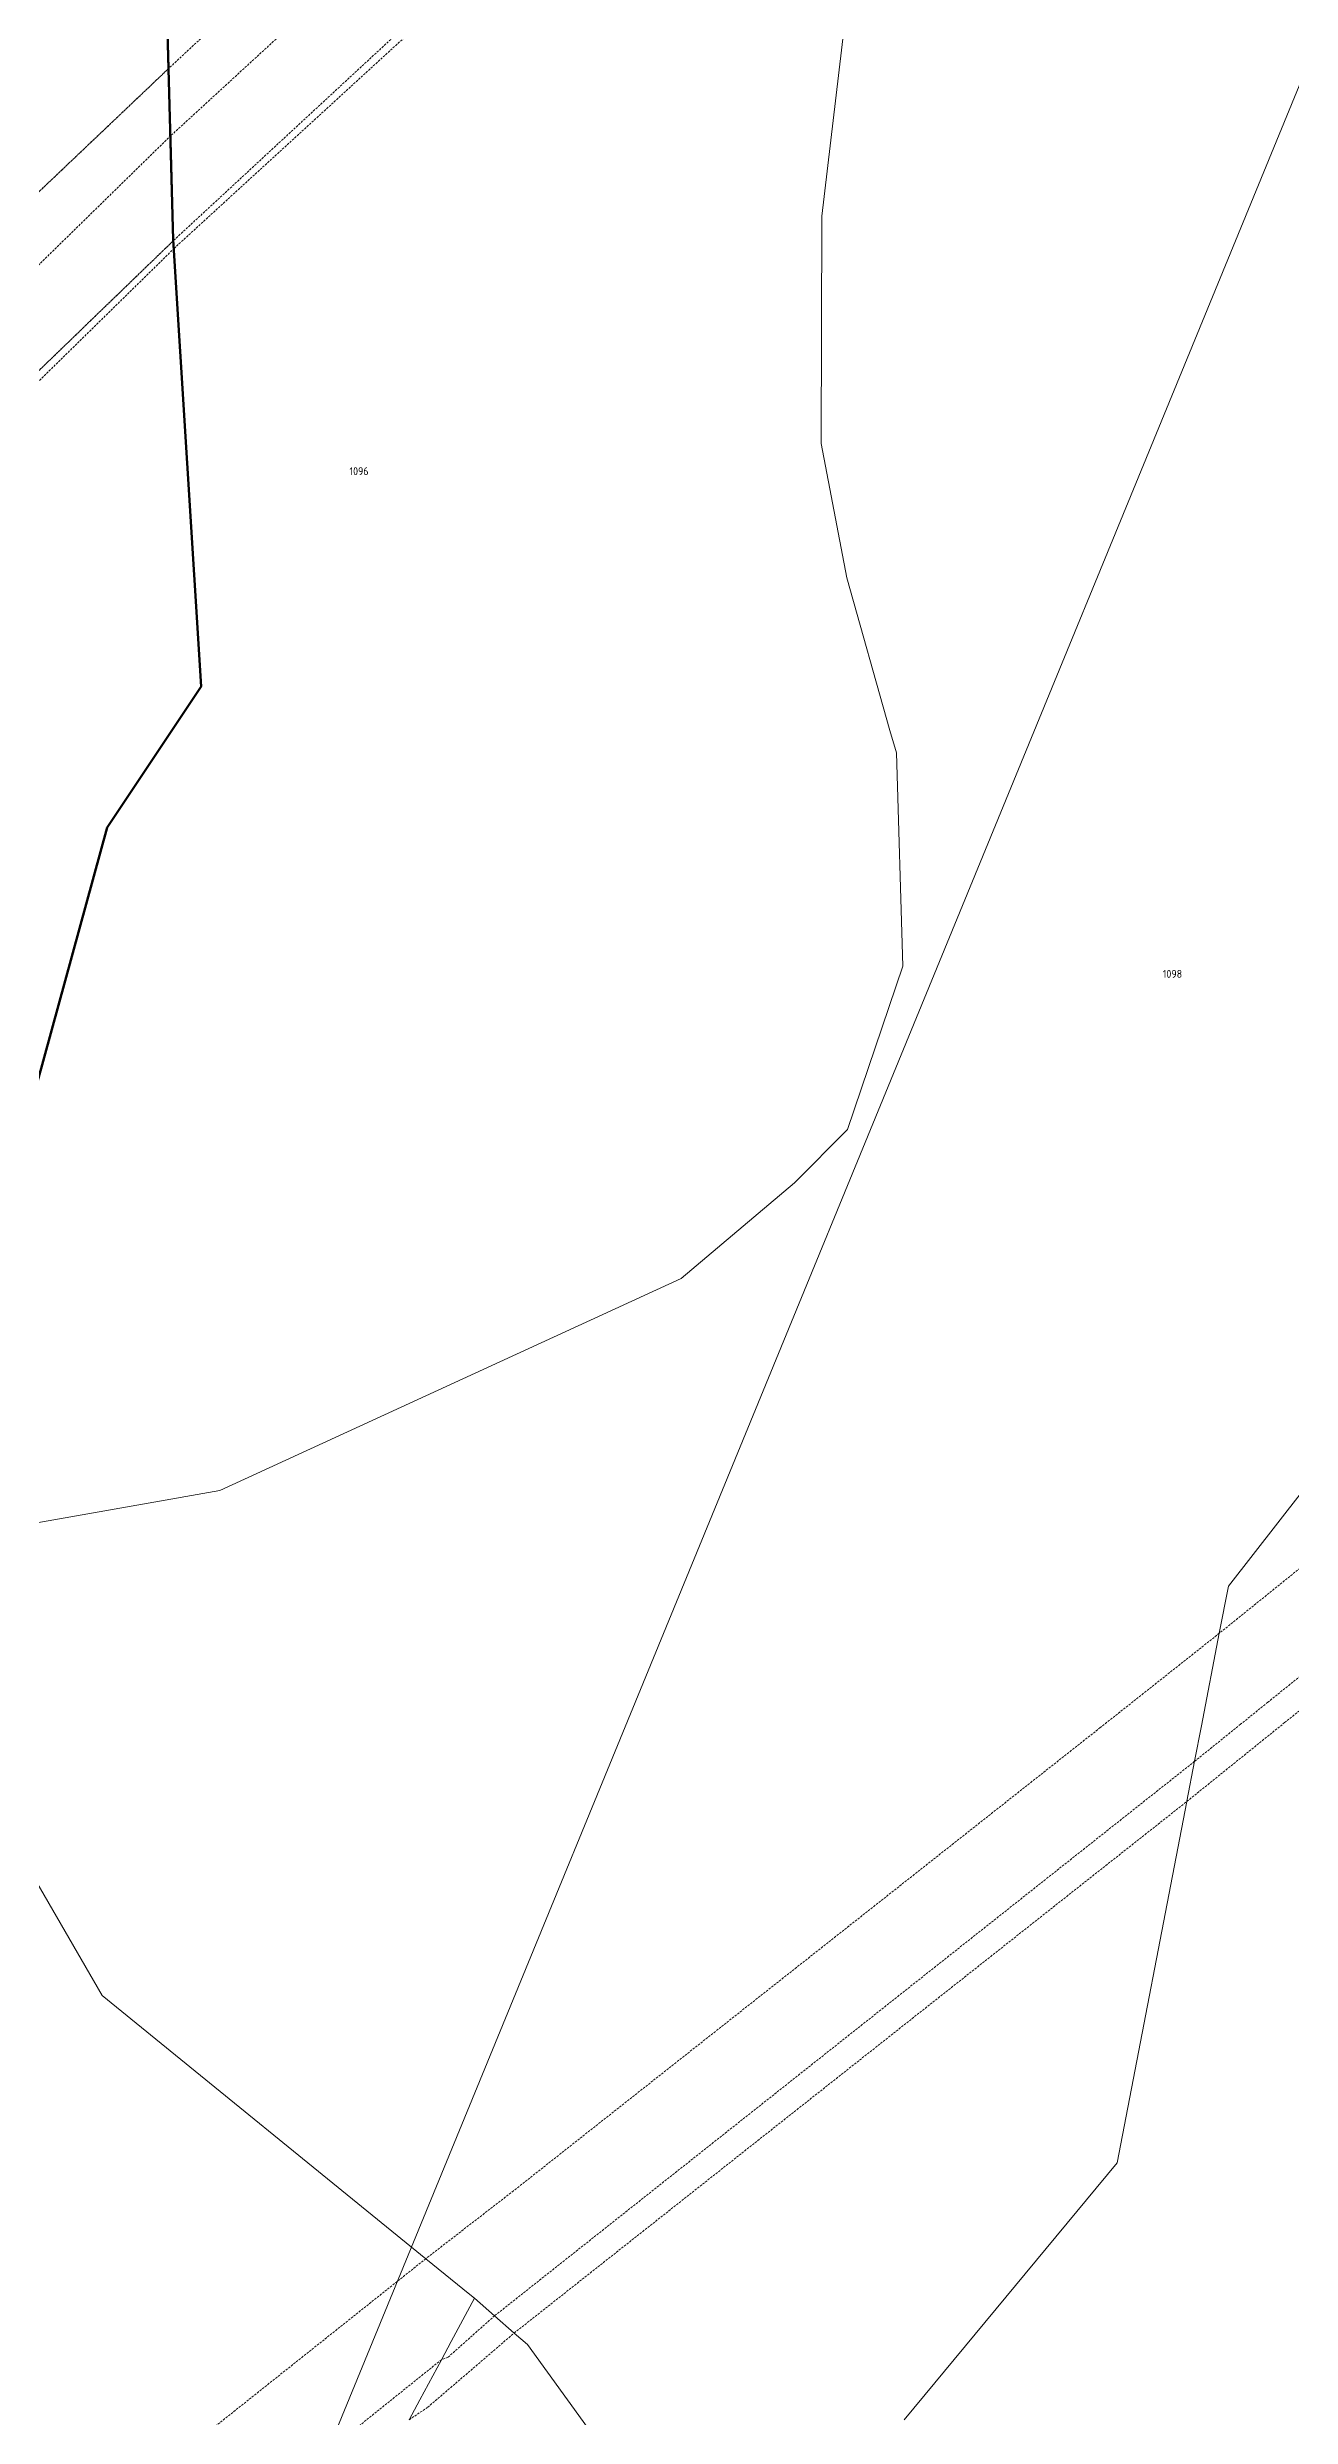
# Model space of a CAD drawing. Extents: x 294483 to 298733, y 6233899 to 6239242.
# Drawn here: x 296607 to 296887, y 6235681 to 6236214 of the extents above; entities that cross this region are included whole.
import ezdxf

# ---------------------------------------------------------------- set-up
doc = ezdxf.new("R2010")
doc.units = 0
for name, pattern in [('DASHED', [0.75, 0.5, -0.25]), ('HIDDEN', [9.525, 6.35, -3.175]), ('HIDDEN2', [0.1875, 0.125, -0.0625])]:
    doc.linetypes.add(name, pattern=pattern)
for name, color, linetype, lineweight in [('Cadastre Buildings_SP_EXT', 9, 'Continuous', 5), ('Cadastre Easements_SP_EXT', 9, 'Continuous', 5), ('Cadastre Land Parcels_SP_EXT', 9, 'Continuous', 5), ('Cadastre Other Property_SP_EXT', 9, 'HIDDEN', 5)]:
    doc.layers.add(name, color=color, linetype=linetype, lineweight=lineweight)
doc.layers.add('Notes', color=7, linetype='Continuous')
doc.styles.get("Standard").update_dxf_attribs({"font": 'isocp.shx'})

msp = doc.modelspace()

# ---------------------------------------------------------------- linework, layer by layer
at = {"layer": 'Cadastre Buildings_SP_EXT', "linetype": 'Continuous'}
msp.add_lwpolyline([(296688.66599, 6235679.90107), (296691.06498, 6235684.36807), (296695.91902, 6235693.41007), (296698.10698, 6235697.48606), (296703.34497, 6235707.24308), (296702.30101, 6235708.09203), (296692.41098, 6235716.13506), (296619.65, 6235775.31205), (296587.957, 6235830.10303), (296572.29301, 6235857.18204), (296576.443, 6235876.68809), (296557.34398, 6235880.41007), (296504.73402, 6235872.54405), (296416.553, 6235826.59208), (296387.33101, 6235811.36309), (296327.57098, 6235765.82706), (296286.61201, 6235703.03308), (296228.679, 6235569.18908)], dxfattribs=at)
at = {"layer": 'Cadastre Easements_SP_EXT', "linetype": 'DASHED'}
for points in [[(296167.4161, 6235622.158), (296241.74002, 6235788.67015), (296241.74002, 6235788.67015), (296249.68894, 6235806.12718), (296272.82916, 6235825.83741), (296279.82613, 6235831.79867), (296302.84559, 6235851.23948), (296325.49133, 6235872.41886), (296483.1225, 6236022.67004), (296635.73875, 6236170.22158), (296938.47632, 6236450.61032), (297031.01751, 6236538.0656), (297131.76037, 6236632.73186), (297204.75969, 6236701.32455), (297217.14618, 6236725.85927), (297244.84969, 6236780.73135), (297200.86378, 6236740.57513), (297057.59702, 6236605.20125), (296904.07902, 6236460.04334), (296634.66928, 6236208.953), (296263.47989, 6235855.97373), (296227.9627, 6235824.53964), (296225.61408, 6235822.46087), (296146.8448, 6235650.83187)], [(296179.20315, 6235605.72585), (296249.62121, 6235769.69786), (296249.62121, 6235769.69786), (296301.30004, 6235827.25723), (296313.43312, 6235840.77118), (296440.67543, 6235930.60538), (296550.40986, 6236084.58107), (296635.8093, 6236168.40293), (296635.73875, 6236170.22158), (296635.12351, 6236192.51631), (296635.08846, 6236193.76366), (296535.60268, 6236096.44797), (296483.1225, 6236022.67004), (296426.96369, 6235943.96893), (296325.49133, 6235872.41886), (296300.82136, 6235855.37148), (296279.82613, 6235831.79867), (296274.59458, 6235825.87442), (296241.74002, 6235788.67015), (296232.23797, 6235777.74611), (296165.67124, 6235624.58907)], [(296952.03074, 6235922.37751), (296870.81957, 6235856.84129), (296844.06152, 6235835.61992), (296712.11461, 6235731.39101), (296692.4113, 6235716.13545), (296644.95515, 6235678.3272)], [(296963.28934, 6235906.93951), (296881.72543, 6235841.31933), (296875.59538, 6235836.36868), (296865.26905, 6235828.02979), (296707.87245, 6235703.28477), (296697.37581, 6235693.94611), (296695.9192, 6235693.41051), (296672.12804, 6235674.29128)], [(296688.66601, 6235679.90153), (296692.84065, 6235682.70374), (296712.29227, 6235699.41592), (296863.53024, 6235819.00578), (296885.50059, 6235836.73353), (296966.82039, 6235902.09879)], [(296688.66601, 6235679.90153), (296692.84065, 6235682.70374), (296712.29227, 6235699.41592), (296863.53024, 6235819.00578), (296885.50059, 6235836.73353), (296966.82039, 6235902.09879)]]:
    msp.add_lwpolyline(points, dxfattribs=at)
msp.add_lwpolyline([(296876.57309, 6236388.96396), (296942.40101, 6236449.53307), (296938.47589, 6236450.61011), (296919.82409, 6236455.72502), (296863.02797, 6236403.28704), (296635.08889, 6236193.76409), (296635.12395, 6236192.51609), (296635.73897, 6236170.22201), (296635.80908, 6236168.40314), (296876.57309, 6236388.96396)], close=True, dxfattribs=at)
at = {"layer": 'Cadastre Land Parcels_SP_EXT', "linetype": 'Continuous'}
for points in [[(296904.07903, 6236460.04306), (296882.64097, 6236465.9231), (296621.91497, 6236465.70607), (296621.23498, 6236461.85105), (296620.11996, 6236455.53509), (296607.12102, 6236381.8921), (296633.16899, 6236263.24603), (296634.66896, 6236208.95309), (296635.08898, 6236193.76403), (296635.12396, 6236192.51607), (296635.73902, 6236170.22206), (296635.80898, 6236168.40303), (296635.87196, 6236166.8111), (296636.04898, 6236162.26903), (296641.99103, 6236069.72604), (296620.851, 6236038.0171), (296587.54996, 6235916.48202), (296505.37103, 6235941.38307), (296313.433, 6235840.77107), (296301.29998, 6235827.25707), (296249.62098, 6235769.69803), (296179.20301, 6235605.7261)], [(296179.20319, 6235605.72575), (296249.62125, 6235769.69785), (296301.30016, 6235827.25715), (296313.43317, 6235840.77107), (296505.37112, 6235941.38299), (296587.54969, 6235916.48211), (296620.85118, 6236038.01666), (296641.99094, 6236069.72586), (296636.04889, 6236162.26912), (296635.8717, 6236166.81083), (296635.80934, 6236168.40294), (296635.73876, 6236170.22162), (296635.12361, 6236192.51624), (296635.08854, 6236193.76376), (296634.66923, 6236208.95291), (296633.16899, 6236263.24611), (296607.12111, 6236381.89228), (296620.12014, 6236455.53465), (296621.23454, 6236461.8507), (296621.9147, 6236465.70571), (296882.64079, 6236465.92283), (296904.07903, 6236460.04324)], [(296228.679, 6235569.18908), (296286.61203, 6235703.03305), (296327.57099, 6235765.82703), (296387.33101, 6235811.36303), (296416.55303, 6235826.5921), (296504.73398, 6235872.54405), (296557.344, 6235880.41007), (296576.44302, 6235876.68809), (296646.097, 6235888.96606), (296749.82502, 6235936.63802), (296775.28504, 6235958.21009), (296787.24801, 6235970.2061), (296799.64196, 6236006.92005), (296798.235, 6236054.91805), (296796.742, 6236059.92607), (296787.07797, 6236094.26908), (296781.31303, 6236124.49403), (296781.47097, 6236175.64206), (296788.42699, 6236234.62705), (296801.83102, 6236274.61708), (296817.99298, 6236294.98208), (296840.98596, 6236314.8631), (296866.14697, 6236327.39406), (296894.13499, 6236331.66308)], [(296788.42681, 6236234.62749), (296781.47062, 6236175.64197), (296781.31259, 6236124.49403), (296787.07762, 6236094.26935), (296796.74192, 6236059.92598), (296798.23465, 6236054.91823), (296799.64188, 6236006.92005), (296787.24828, 6235970.2061), (296775.28486, 6235958.21035), (296749.82475, 6235936.63749), (296646.09726, 6235888.96579), (296576.44284, 6235876.68818), (296572.29262, 6235857.18239), (296587.95664, 6235830.10288), (296619.65012, 6235775.3121), (296692.41129, 6235716.13534), (296702.30074, 6235708.09239), (296703.34537, 6235707.24351), (296707.8725, 6235703.28462), (296712.2924, 6235699.41601), (296715.28122, 6235696.80163), (296777.24479, 6235611.04417)], [(296799.94963, 6235679.84609), (296847.85983, 6235737.68832), (296863.53021, 6235819.00574), (296863.54425, 6235819.08259), (296865.26913, 6235828.02971), (296866.80894, 6235836.02691), (296870.81968, 6235856.84134), (296872.8561, 6235867.40742), (296934.44496, 6235946.48799)], [(297171.26197, 6235621.80502), (297011.91797, 6235840.26908), (296966.82001, 6235902.09909), (296965.95798, 6235903.28009), (296963.28901, 6235906.9391), (296952.03101, 6235922.37708), (296934.44496, 6235946.48808), (296872.85601, 6235867.40707), (296870.82004, 6235856.84107), (296866.80903, 6235836.02708), (296865.26904, 6235828.03007), (296863.54399, 6235819.08303), (296863.53003, 6235819.00609), (296847.86, 6235737.68806), (296799.94998, 6235679.84609)], [(296777.24496, 6235611.04408), (296715.28096, 6235696.80207), (296712.29196, 6235699.41609), (296707.87197, 6235703.28506), (296703.34501, 6235707.24307), (296698.10698, 6235697.48603), (296695.91898, 6235693.41009), (296691.06501, 6235684.3681), (296688.66599, 6235679.90103)]]:
    msp.add_lwpolyline(points, dxfattribs=at)
at = {"layer": 'Cadastre Other Property_SP_EXT', "linetype": 'HIDDEN2'}
msp.add_lwpolyline([(296146.84498, 6235650.83208), (296167.41598, 6235622.15813), (296249.11139, 6235805.36734), (296279.82598, 6235831.79922), (296299.97154, 6235848.81159), (296325.49096, 6235872.4191), (296483.12199, 6236022.67009), (296635.73903, 6236170.22202), (296634.66896, 6236208.95307), (296453.89155, 6236037.04424), (296262.96076, 6235855.51447), (296225.61402, 6235822.46104), (296146.84498, 6235650.83208)], close=True, dxfattribs=at)
at = {"layer": 'Notes', "lineweight": 9}
msp.add_line((296984.44632, 6236438.08875), (296467.7996, 6235179.46634), dxfattribs=at)
at = {"layer": 'Notes', "lineweight": 70}
for p, q in [((296635.61904, 6236170.30852), (296633.04347, 6236263.32286)), ((296641.87745, 6236069.82322), (296635.61904, 6236170.30852)), ((296620.74279, 6236038.11649), (296641.87745, 6236069.82322)), ((296620.74279, 6236038.11649), (296587.45222, 6235916.58872))]:
    msp.add_line(p, q, dxfattribs=at)

# ---------------------------------------------------------------- texts
at = {"layer": 'Cadastre Land Parcels_SP_EXT'}
msp.add_text('1096', height=1.8, rotation=0.0002259, dxfattribs=at).set_placement((296675.25769, 6236117.38045))
msp.add_text('1098', height=1.8, dxfattribs=at).set_placement((296858.11831, 6236004.28812))

doc.saveas('drawing.dxf')
